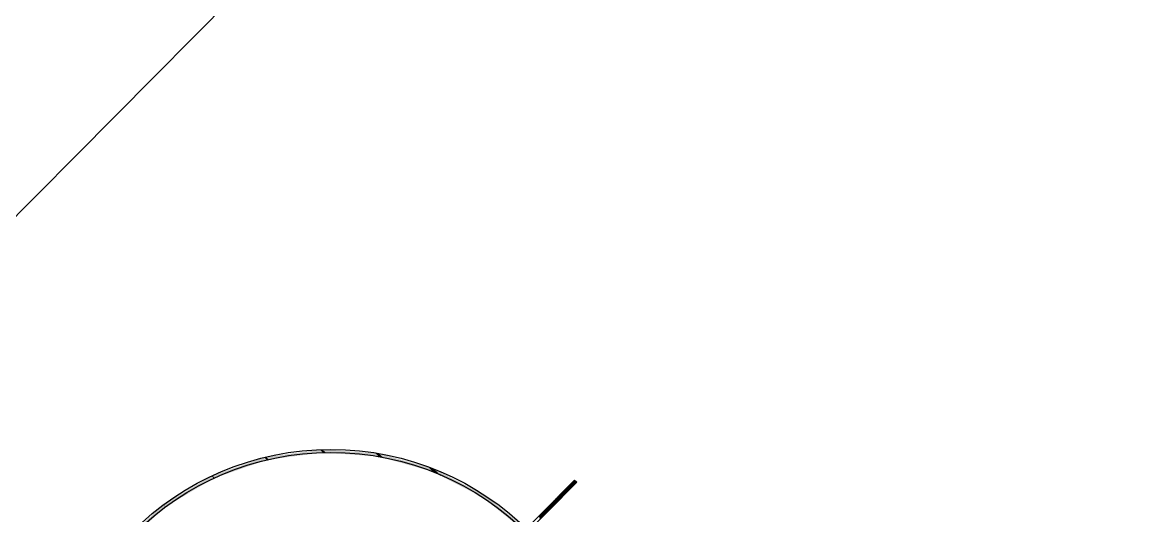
# Model space of a CAD drawing. Header units: metres. Extents: x 588040 to 588395, y 4834075 to 4834430.
# Drawn here: x 588183.817 to 588188.348, y 4834086.847 to 4834088.859 of the extents above; entities that cross this region are included whole.
import ezdxf

# ---------------------------------------------------------------- set-up
doc = ezdxf.new("R2010")
doc.units = ezdxf.units.M
doc.header["$LTSCALE"] = 2
doc.layers.add('A-HATCH', color=8, linetype='Continuous')
doc.layers.add('A-TITLE', color=7, linetype='Continuous')

# ---------------------------------------------------------------- blocks, each defined once
blk = doc.blocks.new('PasteBlock$16')
for p, q in [((-0.5491, 2.9806), (2.2169, 3.7133)), ((2.22, 3.7016), (-0.546, 2.9689)), ((2.054, 3.6576), (2.0577, 3.6711)), ((2.0658, 3.6607), (2.0559, 3.6707)), ((2.0568, 3.6583), (2.0605, 3.6719)), ((2.0686, 3.6615), (2.0587, 3.6714)), ((2.0596, 3.6591), (2.0633, 3.6726)), ((2.0714, 3.6622), (2.0615, 3.6722)), ((2.0624, 3.6598), (2.0661, 3.6734)), ((2.0742, 3.6629), (2.0643, 3.6729)), ((2.0652, 3.6605), (2.0689, 3.6741)), ((2.077, 3.6637), (2.0671, 3.6736)), ((2.068, 3.6613), (2.0717, 3.6748)), ((2.0798, 3.6644), (2.0699, 3.6744)), ((2.0708, 3.662), (2.0745, 3.6756)), ((2.0826, 3.6652), (2.0727, 3.6751)), ((2.0736, 3.6628), (2.0772, 3.6763)), ((2.0854, 3.6659), (2.0755, 3.6759)), ((2.0764, 3.6635), (2.08, 3.6771)), ((2.0882, 3.6666), (2.0783, 3.6766)), ((2.0791, 3.6642), (2.0828, 3.6778)), ((2.091, 3.6674), (2.081, 3.6773)), ((2.0819, 3.665), (2.0856, 3.6785)), ((2.0937, 3.6681), (2.0838, 3.6781)), ((2.0847, 3.6657), (2.0884, 3.6793)), ((2.0965, 3.6688), (2.0866, 3.6788)), ((2.0875, 3.6665), (2.0912, 3.68)), ((2.0993, 3.6696), (2.0894, 3.6795)), ((2.0903, 3.6672), (2.094, 3.6808)), ((2.1021, 3.6703), (2.0922, 3.6803)), ((2.0931, 3.6679), (2.0968, 3.6815)), ((2.1049, 3.6711), (2.095, 3.681)), ((2.0959, 3.6687), (2.0996, 3.6822)), ((2.1077, 3.6718), (2.0978, 3.6818)), ((2.0987, 3.6694), (2.1024, 3.683)), ((2.1105, 3.6725), (2.1006, 3.6825)), ((2.1015, 3.6702), (2.1051, 3.6837)), ((2.1133, 3.6733), (2.1034, 3.6832)), ((2.1043, 3.6709), (2.1079, 3.6845)), ((2.1161, 3.674), (2.1062, 3.684)), ((2.1071, 3.6716), (2.1107, 3.6852)), ((2.1189, 3.6748), (2.109, 3.6847)), ((2.1098, 3.6724), (2.1135, 3.6859)), ((2.1216, 3.6755), (2.1117, 3.6855)), ((2.1126, 3.6731), (2.1163, 3.6867)), ((2.1244, 3.6762), (2.1145, 3.6862)), ((2.1154, 3.6739), (2.1191, 3.6874)), ((2.1272, 3.677), (2.1173, 3.6869)), ((2.1182, 3.6746), (2.1219, 3.6881)), ((2.13, 3.6777), (2.1201, 3.6877)), ((2.121, 3.6753), (2.1247, 3.6889)), ((2.1328, 3.6785), (2.1229, 3.6884)), ((2.1238, 3.6761), (2.1275, 3.6896)), ((2.1356, 3.6792), (2.1257, 3.6892)), ((2.1266, 3.6768), (2.1303, 3.6904)), ((2.1384, 3.6799), (2.1285, 3.6899)), ((2.1294, 3.6775), (2.1331, 3.6911)), ((2.1412, 3.6807), (2.1313, 3.6906)), ((2.1322, 3.6783), (2.1358, 3.6918)), ((2.144, 3.6814), (2.1341, 3.6914)), ((2.135, 3.679), (2.1386, 3.6926)), ((2.1468, 3.6822), (2.1369, 3.6921)), ((2.1377, 3.6798), (2.1414, 3.6933)), ((2.1496, 3.6829), (2.1396, 3.6929)), ((2.1405, 3.6805), (2.1442, 3.6941)), ((2.1523, 3.6836), (2.1424, 3.6936)), ((2.1433, 3.6812), (2.147, 3.6948)), ((2.1551, 3.6844), (2.1452, 3.6943)), ((2.1461, 3.682), (2.1498, 3.6955)), ((2.1579, 3.6851), (2.148, 3.6951)), ((2.1489, 3.6827), (2.1526, 3.6963)), ((2.1607, 3.6858), (2.1508, 3.6958)), ((2.1517, 3.6835), (2.1554, 3.697)), ((2.1635, 3.6866), (2.1536, 3.6965)), ((2.1545, 3.6842), (2.1582, 3.6978)), ((2.1663, 3.6873), (2.1564, 3.6973)), ((2.1573, 3.6849), (2.161, 3.6985)), ((2.1691, 3.6881), (2.1592, 3.698)), ((2.1601, 3.6857), (2.1637, 3.6992)), ((2.1719, 3.6888), (2.162, 3.6988)), ((2.1629, 3.6864), (2.1665, 3.7)), ((2.1747, 3.6895), (2.1648, 3.6995)), ((2.1657, 3.6872), (2.1693, 3.7007)), ((2.1775, 3.6903), (2.1676, 3.7002)), ((2.1684, 3.6879), (2.1721, 3.7015)), ((2.1803, 3.691), (2.1703, 3.701)), ((2.1712, 3.6886), (2.1749, 3.7022)), ((2.183, 3.6918), (2.1731, 3.7017)), ((2.174, 3.6894), (2.1777, 3.7029)), ((2.1858, 3.6925), (2.1759, 3.7025)), ((2.1768, 3.6901), (2.1805, 3.7037)), ((2.1886, 3.6932), (2.1787, 3.7032)), ((2.1796, 3.6909), (2.1833, 3.7044)), ((2.1914, 3.694), (2.1815, 3.7039)), ((2.1824, 3.6916), (2.1861, 3.7052)), ((2.1942, 3.6947), (2.1843, 3.7047)), ((2.1852, 3.6923), (2.1889, 3.7059)), ((2.197, 3.6955), (2.1871, 3.7054)), ((2.188, 3.6931), (2.1917, 3.7066)), ((2.1998, 3.6962), (2.1899, 3.7062)), ((2.1908, 3.6938), (2.1944, 3.7074)), ((2.2026, 3.6969), (2.1927, 3.7069)), ((2.1936, 3.6945), (2.1972, 3.7081)), ((2.2054, 3.6977), (2.1955, 3.7076)), ((2.1964, 3.6953), (2.2, 3.7088)), ((2.2082, 3.6984), (2.1982, 3.7084)), ((2.1991, 3.696), (2.2028, 3.7096)), ((2.2109, 3.6992), (2.201, 3.7091)), ((2.2019, 3.6968), (2.2056, 3.7103)), ((2.2137, 3.6999), (2.2038, 3.7099)), ((2.2047, 3.6975), (2.2084, 3.7111)), ((2.2165, 3.7006), (2.2066, 3.7106)), ((2.2075, 3.6982), (2.2112, 3.7118)), ((2.2193, 3.7014), (2.2094, 3.7113)), ((2.2103, 3.699), (2.214, 3.7125)), ((2.2191, 3.7052), (2.2122, 3.7121)), ((2.2131, 3.6997), (2.2168, 3.7133)), ((2.2178, 3.71), (2.215, 3.7128)), ((2.2159, 3.7005), (2.2181, 3.7087)), ((2.2169, 3.7133), (2.22, 3.7016)), ((2.2187, 3.7012), (2.2194, 3.7039)), ((2.0178, 3.648), (2.0214, 3.6615)), ((2.0205, 3.6487), (2.0242, 3.6623)), ((2.0324, 3.6518), (2.0224, 3.6618)), ((2.0233, 3.6495), (2.027, 3.663)), ((2.0351, 3.6526), (2.0252, 3.6625)), ((2.0261, 3.6502), (2.0298, 3.6638)), ((2.0379, 3.6533), (2.028, 3.6633)), ((2.0289, 3.6509), (2.0326, 3.6645)), ((2.0407, 3.6541), (2.0308, 3.664)), ((2.0317, 3.6517), (2.0354, 3.6652)), ((2.0435, 3.6548), (2.0336, 3.6648)), ((2.0345, 3.6524), (2.0382, 3.666)), ((2.0463, 3.6555), (2.0364, 3.6655)), ((2.0373, 3.6532), (2.041, 3.6667)), ((2.0491, 3.6563), (2.0392, 3.6662)), ((2.0401, 3.6539), (2.0438, 3.6675)), ((2.0519, 3.657), (2.042, 3.667)), ((2.0429, 3.6546), (2.0465, 3.6682)), ((2.0547, 3.6578), (2.0448, 3.6677)), ((2.0457, 3.6554), (2.0493, 3.6689)), ((2.0575, 3.6585), (2.0476, 3.6685)), ((2.0485, 3.6561), (2.0521, 3.6697)), ((2.0603, 3.6592), (2.0504, 3.6692)), ((2.0512, 3.6569), (2.0549, 3.6704)), ((2.063, 3.66), (2.0531, 3.6699))]:
    blk.add_line(p, q)
for radius in [1.1444, 1.1323]:
    blk.add_circle((0.8451, 3.3374), radius)
for points in [[(0.7243, 4.4632), (0.497, 4.4275), (0.7212, 4.4749)], [(0.5001, 4.4158), (0.497, 4.4275), (0.7243, 4.4632)], [(0.7262, 4.4632), (0.7212, 4.4749), (0.723, 4.4753)], [(0.7243, 4.4632), (0.7212, 4.4749), (0.7262, 4.4632)], [(0.9534, 4.4645), (0.723, 4.4753), (0.9502, 4.4765)], [(0.7262, 4.4632), (0.723, 4.4753), (0.9534, 4.4645)], [(0.958, 4.4635), (0.9502, 4.4765), (0.9545, 4.4766)], [(0.9534, 4.4645), (0.9502, 4.4765), (0.958, 4.4635)], [(0.958, 4.4635), (0.9545, 4.4766), (1.178, 4.4196)], [(1.178, 4.4196), (0.9545, 4.4766), (1.1746, 4.4326)], [(1.178, 4.4196), (1.1746, 4.4326), (1.1855, 4.4164)], [(1.1855, 4.4164), (1.1746, 4.4326), (1.1816, 4.4312)], [(1.1855, 4.4164), (1.1816, 4.4312), (1.3891, 4.3304)], [(1.3891, 4.3304), (1.1816, 4.4312), (1.3852, 4.3452)], [(1.3891, 4.3304), (1.3852, 4.3452), (1.3997, 4.3231)], [(1.3997, 4.3231), (1.3852, 4.3452), (1.3949, 4.3411)], [(1.3997, 4.3231), (1.3949, 4.3411), (1.5778, 4.2006)], [(1.5778, 4.2006), (1.3949, 4.3411), (1.5731, 4.2186)], [(1.5778, 4.2006), (1.5731, 4.2186), (1.5921, 4.1858)], [(1.5921, 4.1858), (1.5731, 4.2186), (1.5857, 4.2099)], [(1.5921, 4.1858), (1.5857, 4.2099), (1.7366, 4.0354)], [(1.7366, 4.0354), (1.5857, 4.2099), (1.7302, 4.0595)], [(1.7366, 4.0354), (1.7302, 4.0595), (1.7565, 4.0038)], [(1.7565, 4.0038), (1.7302, 4.0595), (1.7462, 4.0429)], [(1.7565, 4.0038), (1.7462, 4.0429), (1.8589, 3.8417)], [(1.8589, 3.8417), (1.7462, 4.0429), (1.8485, 3.8808)], [(1.8589, 3.8417), (1.8485, 3.8808), (1.9004, 3.7314)], [(1.9004, 3.7314), (1.8485, 3.8808), (1.8698, 3.8471)], [(1.9004, 3.7314), (1.8698, 3.8471), (1.9396, 3.6273)], [(1.9396, 3.6273), (1.8698, 3.8471), (1.909, 3.7429)], [(1.9703, 3.5116), (1.909, 3.7429), (1.9514, 3.6304)]]:
    blk.add_solid(points)

msp = doc.modelspace()

# ---------------------------------------------------------------- linework, layer by layer
at = {"layer": 'A-TITLE', "color": 2}
msp.add_line((588180.9779, 4834085.2303), (588206.2633, 4834110.7494), dxfattribs=at)

# ---------------------------------------------------------------- block references
at = {"layer": 'A-HATCH', "rotation": 30.42789333090288}
msp.add_blockref('PasteBlock$16', (588186.0354, 4834082.6676, -102.3561), dxfattribs=at)

doc.saveas('drawing.dxf')
